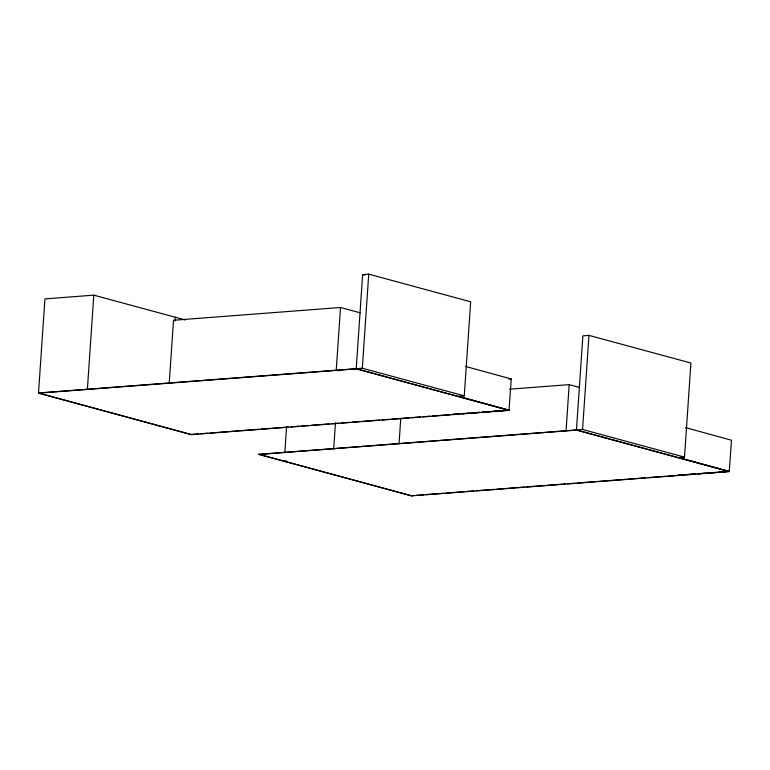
<?xml version="1.0" encoding="UTF-8"?>
<svg xmlns="http://www.w3.org/2000/svg" width="770" height="770" viewBox="0 0 770 770"><rect width="100%" height="100%" fill="white"/><g stroke="black" fill="none" stroke-linecap="round" stroke-linejoin="round"><path stroke-width="1.16" d="M356.231 368.686L509.124 410.333L191.412 434.617L38.5 393.152L44.929 298.895L93.805 295.151L185.291 319.964M87.395 389.235L93.805 295.151M169.236 382.979L173.519 320.262L340.523 307.49L360.196 312.832M175.117 320.84L175.358 317.269M191.412 434.617L38.51 392.969L362.324 368.224L464.262 395.857L470.672 301.782L368.734 274.139L362.641 274.601L356.212 368.869L509.124 410.333M729.363 471.577L411.652 495.861L258.739 454.406L582.563 429.467L684.501 457.111L690.911 363.026L588.973 335.383L582.88 335.855L576.451 430.112L729.363 471.577L576.47 429.93M284.804 452.789L286.594 426.59M340.523 307.49L336.24 370.216L338.559 370.842M333.689 449.054L335.47 422.855M362.324 368.224L368.734 274.139M399.043 443.549L400.737 418.697M411.652 495.861L258.749 454.223M566.046 430.786L569.194 384.625L509.548 389.187M582.563 429.467L588.973 335.383M492.521 411.392L509.028 410.169L511.261 378.965L465.321 366.376M708.044 472.982L729.267 471.413L731.5 440.219L685.56 427.629M38.5 393.152L356.212 368.869M458.169 396.329L464.262 395.857M191.422 434.434L198.612 433.885M200.96 433.703L208.208 433.154M210.499 432.971L228.584 431.595M230.759 431.421L239.104 430.786M240.577 430.671L258.556 429.304M260.953 429.121L288.529 427.013M290.935 426.83L299.328 426.185M301.725 426.003L308.914 425.454M311.311 425.271L329.3 423.895M331.697 423.712L338.887 423.163M341.283 422.98L349.676 422.335M352.073 422.153L359.272 421.604M361.669 421.421L379.649 420.045M382.045 419.862L389.245 419.313M391.641 419.13L409.621 417.754M412.017 417.571L420.41 416.926M422.817 416.743L430.007 416.195M432.403 416.012L450.383 414.635M452.789 414.453L459.979 413.904M462.375 413.721L480.365 412.345M482.761 412.162L509.134 410.15M258.739 454.406L576.451 430.112M284.236 461.124L286.623 460.951M678.409 457.572L684.501 457.111M411.661 495.678L414.058 495.495M416.426 495.312L423.654 494.763M425.964 494.581L444.03 493.204M446.234 493.041L464.416 491.645M466.812 491.462L474.002 490.914M476.399 490.731L494.388 489.354M496.785 489.171L505.178 488.526M506.833 488.401L515.178 487.766M517.161 487.612L524.726 487.035M526.757 486.881L544.996 485.485M547.143 485.321L565.276 483.935M567.519 483.762L574.824 483.204M577.115 483.031L595.104 481.654M597.491 481.471L626.116 479.286M627.463 479.181L635.856 478.545M638.041 478.372L645.452 477.804M647.589 477.641L665.829 476.245M667.869 476.091L675.425 475.514M677.821 475.331L695.801 473.954M698.207 473.771L716.187 472.405M718.583 472.212L725.773 471.664M508.903 379.138L511.261 378.965M452.442 414.356L458.333 413.914M461.875 413.654L468.949 413.134M472.482 412.874L479.556 412.345M481.914 412.171L490.163 411.565M670.324 475.773L673.865 475.514M677.398 475.254L684.472 474.724M688.005 474.464L695.079 473.945M697.437 473.771L705.686 473.155M362.641 274.601L364.961 275.236M569.194 384.625L579.608 387.454M459.632 396.637L509.028 410.169M679.872 457.881L729.267 471.413"/></g></svg>
